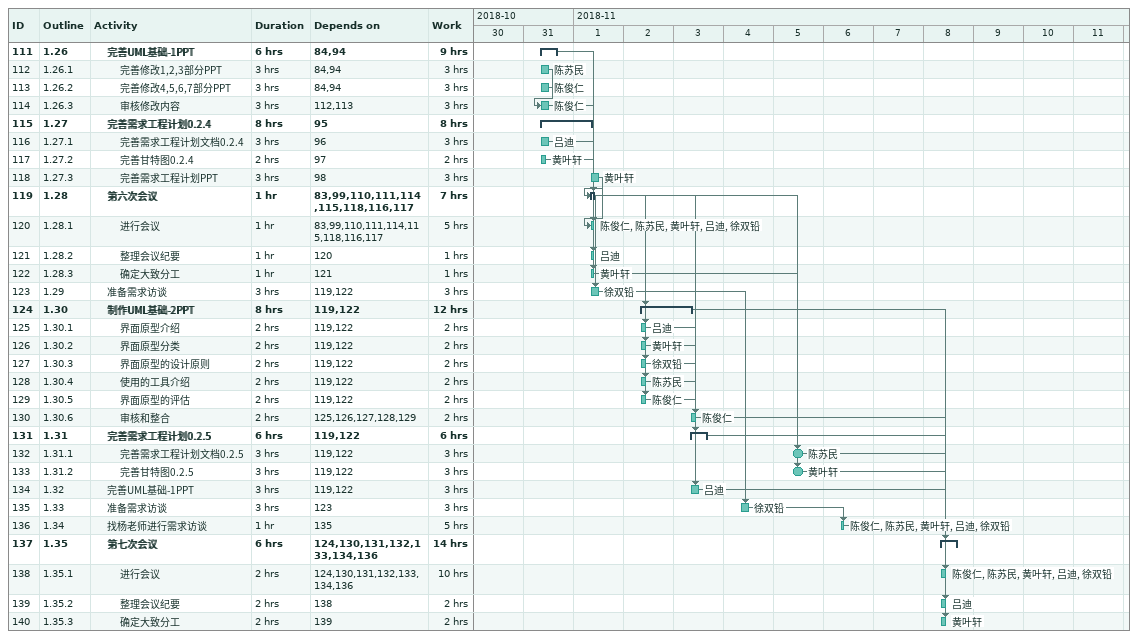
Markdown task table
| ID | WBS | Task | Duration | Start | Finish | Predecessors | Resources | Work (h) |
|---|---|---|---|---|---|---|---|---|
| 111 | 1.26 | **完善UML基础-1PPT** | 6h | 2018-10-31 | 2018-10-31 | 84, 94 |  | 9 |
| 112 | 1.26.1 | 完善修改1,2,3部分PPT | 3h | 2018-10-31 | 2018-10-31 | 84, 94 | 陈苏民 | 3 |
| 113 | 1.26.2 | 完善修改4,5,6,7部分PPT | 3h | 2018-10-31 | 2018-10-31 | 84, 94 | 陈俊仁 | 3 |
| 114 | 1.26.3 | 审核修改内容 | 3h | 2018-10-31 | 2018-10-31 | 112, 113 | 陈俊仁 | 3 |
| 115 | 1.27 | **完善需求工程计划0.2.4** | 8h | 2018-10-31 | 2018-11-01 | 95 |  | 8 |
| 116 | 1.27.1 | 完善需求工程计划文档0.2.4 | 3h | 2018-10-31 | 2018-10-31 | 96 | 吕迪 | 3 |
| 117 | 1.27.2 | 完善甘特图0.2.4 | 2h | 2018-10-31 | 2018-10-31 | 97 | 黄叶轩 | 2 |
| 118 | 1.27.3 | 完善需求工程计划PPT | 3h | 2018-11-01 | 2018-11-01 | 98 | 黄叶轩 | 3 |
| 119 | 1.28 | **第六次会议** | 1h | 2018-11-01 | 2018-11-01 | 83, 99, 110, 111, 114, 115, 118, 116, 117 |  | 7 |
| 120 | 1.28.1 | 进行会议 | 1h | 2018-11-01 | 2018-11-01 | 83, 99, 110, 111, 114, 115, 118, 116, 117 | 陈俊仁, 陈苏民, 黄叶轩, 吕迪, 徐双铅 | 5 |
| 121 | 1.28.2 | 整理会议纪要 | 1h | 2018-11-01 | 2018-11-01 | 120 | 吕迪 | 1 |
| 122 | 1.28.3 | 确定大致分工 | 1h | 2018-11-01 | 2018-11-01 | 121 | 黄叶轩 | 1 |
| 123 | 1.29 | 准备需求访谈 | 3h | 2018-11-01 | 2018-11-01 | 119, 122 | 徐双铅 | 3 |
| 124 | 1.30 | **制作UML基础-2PPT** | 8h | 2018-11-02 | 2018-11-03 | 119, 122 |  | 12 |
| 125 | 1.30.1 | 界面原型介绍 | 2h | 2018-11-02 | 2018-11-02 | 119, 122 | 吕迪 | 2 |
| 126 | 1.30.2 | 界面原型分类 | 2h | 2018-11-02 | 2018-11-02 | 119, 122 | 黄叶轩 | 2 |
| 127 | 1.30.3 | 界面原型的设计原则 | 2h | 2018-11-02 | 2018-11-02 | 119, 122 | 徐双铅 | 2 |
| 128 | 1.30.4 | 使用的工具介绍 | 2h | 2018-11-02 | 2018-11-02 | 119, 122 | 陈苏民 | 2 |
| 129 | 1.30.5 | 界面原型的评估 | 2h | 2018-11-02 | 2018-11-02 | 119, 122 | 陈俊仁 | 2 |
| 130 | 1.30.6 | 审核和整合 | 2h | 2018-11-03 | 2018-11-03 | 125, 126, 127, 128, 129 | 陈俊仁 | 2 |
| 131 | 1.31 | **完善需求工程计划0.2.5** | 6h | 2018-11-03 | 2018-11-03 | 119, 122 |  | 6 |
| 132 | 1.31.1 | 完善需求工程计划文档0.2.5 | 3h | 2018-11-05 | 2018-11-05 | 119, 122 | 陈苏民 | 3 |
| 133 | 1.31.2 | 完善甘特图0.2.5 | 3h | 2018-11-05 | 2018-11-05 | 119, 122 | 黄叶轩 | 3 |
| 134 | 1.32 | 完善UML基础-1PPT | 3h | 2018-11-03 | 2018-11-03 | 119, 122 | 吕迪 | 3 |
| 135 | 1.33 | 准备需求访谈 | 3h | 2018-11-04 | 2018-11-04 | 123 | 徐双铅 | 3 |
| 136 | 1.34 | 找杨老师进行需求访谈 | 1h | 2018-11-06 | 2018-11-06 | 135 | 陈俊仁, 陈苏民, 黄叶轩, 吕迪, 徐双铅 | 5 |
| 137 | 1.35 | **第七次会议** | 6h | 2018-11-08 | 2018-11-08 | 124, 130, 131, 132, 133, 134, 136 |  | 14 |
| 138 | 1.35.1 | 进行会议 | 2h | 2018-11-08 | 2018-11-08 | 124, 130, 131, 132, 133, 134, 136 | 陈俊仁, 陈苏民, 黄叶轩, 吕迪, 徐双铅 | 10 |
| 139 | 1.35.2 | 整理会议纪要 | 2h | 2018-11-08 | 2018-11-08 | 138 | 吕迪 | 2 |
| 140 | 1.35.3 | 确定大致分工 | 2h | 2018-11-08 | 2018-11-08 | 139 | 黄叶轩 | 2 |
